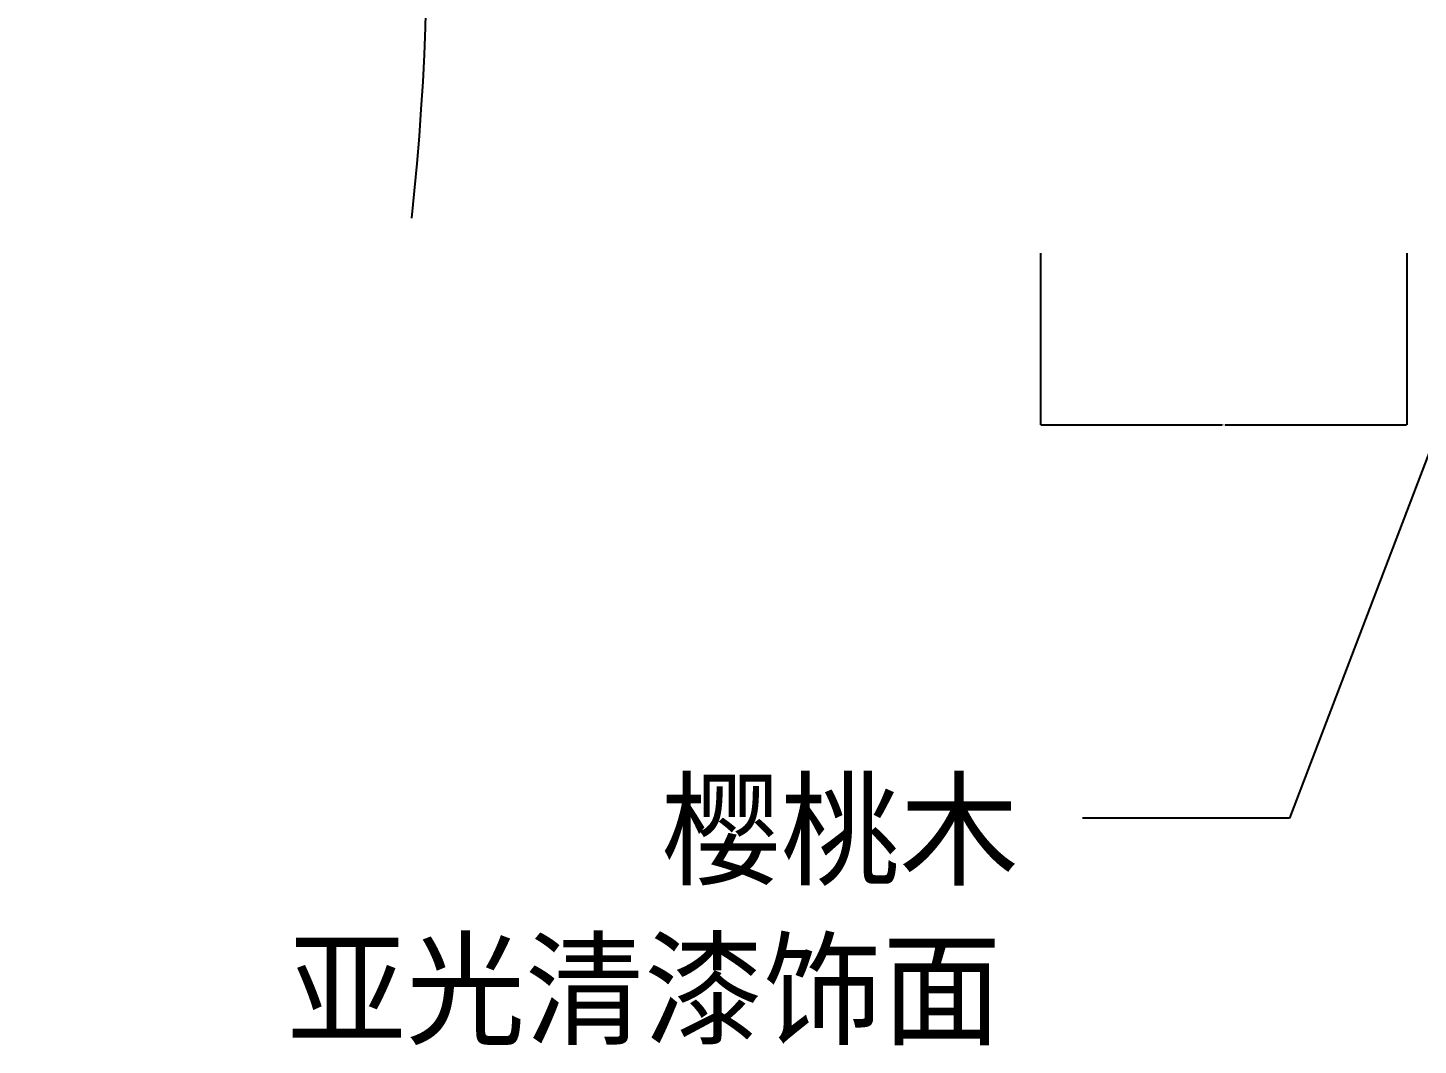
# Model space of a CAD drawing. Header units: metres. Extents: x 139 to 5307, y 329 to 6874.
# Drawn here: x 279 to 1190, y 796 to 1463 of the extents above; entities that cross this region are included whole.
import ezdxf

# ---------------------------------------------------------------- set-up
doc = ezdxf.new("R2010")
doc.units = ezdxf.units.M
for name, color, linetype in [('3', 3, 'Continuous'), ('BH', 3, 'Continuous'), ('DIM', 3, 'Continuous'), ('TEXT', 3, 'Continuous')]:
    doc.layers.add(name, color=color, linetype=linetype)
doc.dimstyles.get("Standard").update_dxf_attribs({"dimtxt": 2.5, "dimasz": 2.5, "dimexe": 1.25, "dimexo": 0.625, "dimtad": 1, "dimcen": 2.5, "dimazin": 3, "dimtfac": 1, "dimtmove": 0, "dimatfit": 3})

# ---------------------------------------------------------------- blocks, each defined once
blk = doc.blocks.new('*D9')
for p, q in [((942.98, 1314.84), (942.98, 1202.37)), ((1182.98, 1314.84), (1182.98, 1202.37)), ((943.23, 1202.37), (1061.98, 1202.37)), ((1063.98, 1202.37), (1182.73, 1202.37))]:
    blk.add_line(p, q)
at = {"layer": 'Defpoints'}
for p in [(942.98, 1314.84), (1182.98, 1314.84), (942.98, 1202.37)]:
    blk.add_point(p, dxfattribs=at)
at = {"layer": 'DIM', "insert": (1062.98, 1202.37), "char_height": 1, "attachment_point": 5}
blk.add_mtext('80', dxfattribs=at)

msp = doc.modelspace()

# ---------------------------------------------------------------- linework, layer by layer
at = {"layer": '3'}
msp.add_lwpolyline([(530.79, 1337.9, 0.17), (279.18, 2425.64)], format="xyb", dxfattribs=at)

# ---------------------------------------------------------------- texts
at = {"layer": 'TEXT'}
for s, p in [('樱桃木', (694.6, 907.02)), ('亚光清漆饰面', (449.24, 802.41))]:
    msp.add_text(s, height=60, dxfattribs=at).set_placement(p)

# ---------------------------------------------------------------- dimensions: what is measured, and where the dimension line sits
at = {"layer": 'DIM'}
dim = msp.add_linear_dim(base=(942.98, 1202.37), p1=(942.98, 1314.84), p2=(1182.98, 1314.84), text='80', dimstyle='Standard', dxfattribs=at)
dim.commit()
dim.dimension.update_dxf_attribs({"geometry": '*D9', "text_midpoint": (1062.98, 1202.37)})

# ---------------------------------------------------------------- leaders
at = {"layer": 'BH'}
msp.add_leader([(1370.07, 1636), (1106.09, 944.69), (970.53, 944.69)], dimstyle='Standard', dxfattribs=at)

doc.saveas('drawing.dxf')
